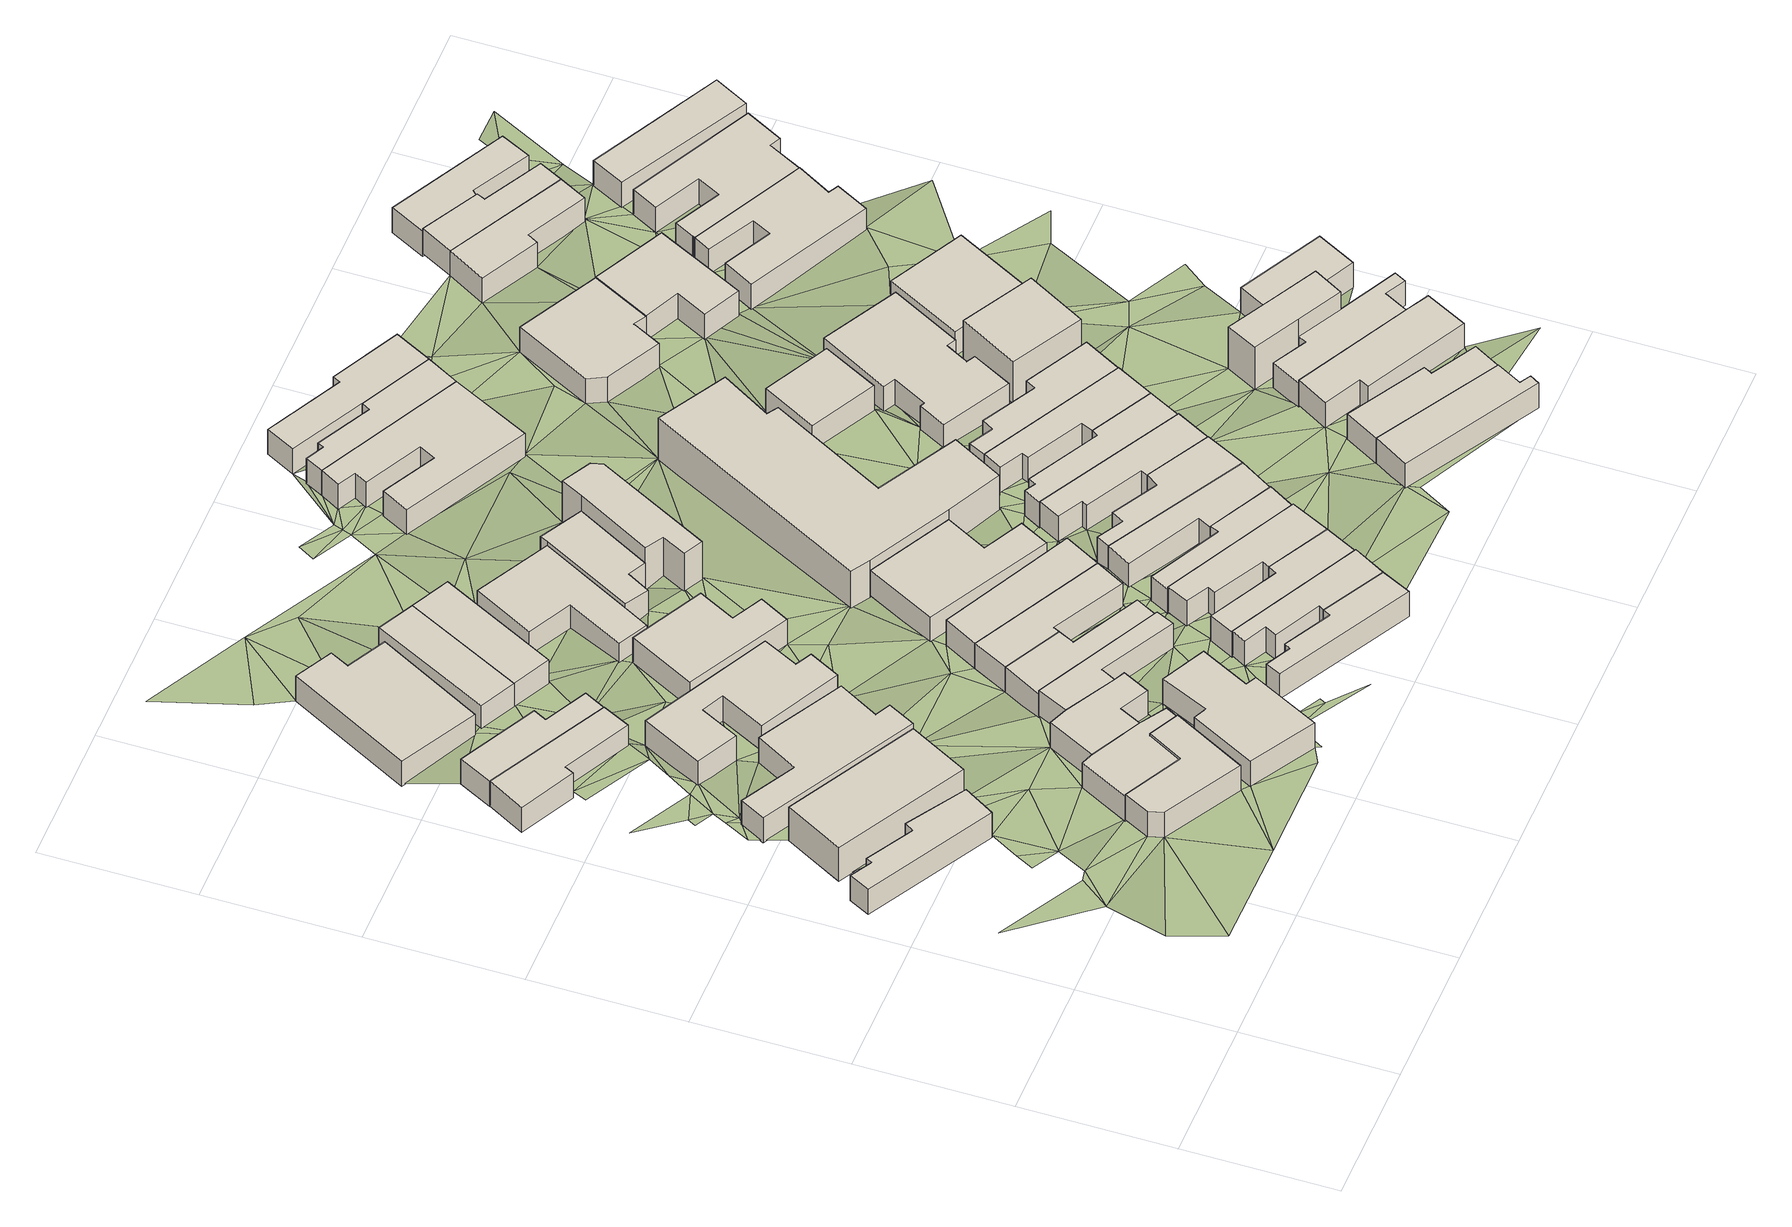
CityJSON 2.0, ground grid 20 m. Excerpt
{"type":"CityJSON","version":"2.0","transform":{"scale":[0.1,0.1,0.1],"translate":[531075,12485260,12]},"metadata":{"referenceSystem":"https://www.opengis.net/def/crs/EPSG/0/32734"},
"CityObjects":{
"building1":{"type":"Building","attributes":{"address":"Coleridge Road Salt River Cape Town","building":"house","building:levels":1,"building_height":4.1,"plus_code":"4FRW3F96+FHG","ground_height":15.54,"roof_height":19.64},"geometry":[{"type":"Solid","lod":"1","boundaries":[[[[0,1,2,3]],[[1,4,5,2]],[[4,6,7,5]],[[6,8,9,7]],[[8,10,11,9]],[[10,12,13,11]],[[12,14,15,13]],[[14,0,3,15]],[[3,2,5,7,9,11,13,15]],[[14,12,10,8,6,4,1,0]]]]}]},
"building2":{"type":"Building","attributes":{"address":"44 Coleridge Road Salt River Cape Town","building":"church","building:levels":1.5,"amenity":"place_of_worship","building_height":5.5,"plus_code":"4FRW3F96+GH5","ground_height":15.16,"roof_height":20.66},"geometry":[{"type":"Solid","lod":"1","boundaries":[[[[16,17,18,19]],[[17,20,21,18]],[[20,22,23,21]],[[22,16,19,23]],[[19,18,21,23]],[[22,20,17,16]]]]}]},
"building3":{"type":"Building","attributes":{"address":"39 Burns Road Salt River Cape Town","building":"house","building:levels":1,"building_height":4.1,"plus_code":"4FRW3F96+JHM","ground_height":14.1,"roof_height":18.2},"geometry":[{"type":"Solid","lod":"1","boundaries":[[[[24,25,26,27]],[[25,28,29,26]],[[28,30,31,29]],[[30,32,33,31]],[[32,34,35,33]],[[34,24,27,35]],[[27,26,29,31,33,35]],[[34,32,30,28,25,24]]]]}]},
"building4":{"type":"Building","attributes":{"address":"13 Dryden Street Salt River Cape Town","building":"house","building:levels":1,"building_height":4.1,"plus_code":"4FRW3F96+9MJ","ground_height":16.05,"roof_height":20.15},"geometry":[{"type":"Solid","lod":"1","boundaries":[[[[36,37,38,39]],[[37,40,41,38]],[[40,42,43,41]],[[42,44,45,43]],[[44,46,47,45]],[[46,48,49,47]],[[48,36,39,49]],[[39,38,41,43,45,47,49]],[[48,46,44,42,40,37,36]]]]}]},
"building5":{"type":"Building","attributes":{"address":"42 Coleridge Road Salt River Cape Town","building":"house","building:levels":1,"building_height":4.1,"plus_code":"4FRW3F96+GJG","ground_height":14.65,"roof_height":18.75},"geometry":[{"type":"Solid","lod":"1","boundaries":[[[[50,51,52,53]],[[51,54,55,52]],[[54,56,57,55]],[[56,58,59,57]],[[58,60,61,59]],[[60,62,63,61]],[[62,64,65,63]],[[64,50,53,65]],[[53,52,55,57,59,61,63,65]],[[64,62,60,58,56,54,51,50]]]]}]},
"building6":{"type":"Building","attributes":{"address":"55 Coleridge Road Salt River Cape Town","building":"house","building:levels":1,"building_height":4.1,"plus_code":"4FRW3F96+CM2","ground_height":15.79,"roof_height":19.89},"geometry":[{"type":"Solid","lod":"1","boundaries":[[[[66,67,68,69]],[[67,70,71,68]],[[70,72,73,71]],[[72,74,75,73]],[[74,76,77,75]],[[76,78,79,77]],[[78,80,81,79]],[[80,66,69,81]],[[69,68,71,73,75,77,79,81]],[[80,78,76,74,72,70,67,66]]]]}]},
"building7":{"type":"Building","attributes":{"address":"37 Burns Road Salt River Cape Town","building":"house","building:levels":1,"building_height":4.1,"plus_code":"4FRW3F96+MH4","ground_height":14,"roof_height":18.1},"geometry":[{"type":"Solid","lod":"1","boundaries":[[[[82,83,84,85]],[[83,86,87,84]],[[86,88,89,87]],[[88,90,91,89]],[[90,92,93,91]],[[92,82,85,93]],[[85,84,87,89,91,93]],[[92,90,88,86,83,82]]]]}]},
"building8":{"type":"Building","attributes":{"address":"53 Coleridge Road Salt River Cape Town","building":"house","building:levels":1,"building_height":4.1,"plus_code":"4FRW3F96+CMG","ground_height":15.79,"roof_height":19.89},"geometry":[{"type":"Solid","lod":"1","boundaries":[[[[78,76,77,79]],[[76,94,95,77]],[[94,96,97,95]],[[96,98,99,97]],[[98,100,101,99]],[[100,102,103,101]],[[102,104,105,103]],[[104,78,79,105]],[[79,77,95,97,99,101,103,105]],[[104,102,100,98,96,94,76,78]]]]}]},
"building9":{"type":"Building","attributes":{"address":"12 Pope Street Salt River Cape Town","building":"house","building:levels":1,"building_height":4.1,"plus_code":"4FRW3F96+PH9","ground_height":12.96,"roof_height":17.06},"geometry":[{"type":"Solid","lod":"1","boundaries":[[[[106,107,108,109]],[[107,110,111,108]],[[110,112,113,111]],[[112,114,115,113]],[[114,116,117,115]],[[116,106,109,117]],[[109,108,111,113,115,117]],[[116,114,112,110,107,106]]]]}]},
"building10":{"type":"Building","attributes":{"address":"40 Coleridge Road Salt River Cape Town","building":"house","building:levels":1,"building_height":4.1,"plus_code":"4FRW3F96+HMC","ground_height":14.65,"roof_height":18.75},"geometry":[{"type":"Solid","lod":"1","boundaries":[[[[118,119,120,121]],[[119,122,123,120]],[[122,124,125,123]],[[124,126,127,125]],[[126,128,129,127]],[[128,130,131,129]],[[130,132,133,131]],[[132,134,135,133]],[[134,136,137,135]],[[136,118,121,137]],[[121,120,123,125,127,129,131,133,135,137]],[[136,134,132,130,128,126,124,122,119,118]]]]}]},
"building11":{"type":"Building","attributes":{"address":"15 Dryden Street Salt River Cape Town","building":"house","building:levels":1,"building_height":4.1,"plus_code":"4FRW3F96+9PC","ground_height":16.05,"roof_height":20.15},"geometry":[{"type":"Solid","lod":"1","boundaries":[[[[138,139,140,141]],[[139,142,143,140]],[[142,144,145,143]],[[144,146,147,145]],[[146,148,149,147]],[[148,150,151,149]],[[150,152,153,151]],[[152,138,141,153]],[[141,140,143,145,147,149,151,153]],[[152,150,148,146,144,142,139,138]]]]}]},
"building12":{"type":"Building","attributes":{"address":"14 Pope Street Salt River Cape Town","building":"house","building:levels":1,"building_height":4.1,"plus_code":"4FRW3F96+MJW","ground_height":13.38,"roof_height":17.48},"geometry":[{"type":"Solid","lod":"1","boundaries":[[[[154,155,156,157]],[[155,158,159,156]],[[158,160,161,159]],[[160,154,157,161]],[[157,156,159,161]],[[160,158,155,154]]]]}]},
"building13":{"type":"Building","attributes":{"address":"51 Coleridge Road Salt River Cape Town","building":"house","building:levels":1,"building_height":4.1,"plus_code":"4FRW3F96+CPJ","ground_height":15.72,"roof_height":19.82},"geometry":[{"type":"Solid","lod":"1","boundaries":[[[[162,163,164,165]],[[163,102,103,164]],[[102,100,101,103]],[[100,166,167,101]],[[166,168,169,167]],[[168,162,165,169]],[[165,164,103,101,167,169]],[[168,166,100,102,163,162]]]]}]},
"building14":{"type":"Building","attributes":{"address":"38 Coleridge Road Salt River Cape Town","building":"house","building:levels":1,"building_height":4.1,"plus_code":"4FRW3F96+JM3","ground_height":14.65,"roof_height":18.75},"geometry":[{"type":"Solid","lod":"1","boundaries":[[[[170,171,172,173]],[[171,174,175,172]],[[174,176,177,175]],[[176,178,179,177]],[[178,180,181,179]],[[180,170,173,181]],[[173,172,175,177,179,181]],[[180,178,176,174,171,170]]]]}]},
"building15":{"type":"Building","attributes":{"address":"16 Pope Street Salt River Cape Town","building":"house","building:levels":1,"building_height":4.1,"plus_code":"4FRW3F96+MJX","ground_height":13.38,"roof_height":17.48},"geometry":[{"type":"Solid","lod":"1","boundaries":[[[[154,160,161,157]],[[160,182,183,161]],[[182,184,185,183]],[[184,154,157,185]],[[157,161,183,185]],[[184,182,160,154]]]]}]},
"building16":{"type":"Building","attributes":{"address":"49 Coleridge Road Salt River Cape Town","building":"house","building:levels":1,"building_height":4.1,"plus_code":"4FRW3F96+CPW","ground_height":15.22,"roof_height":19.32},"geometry":[{"type":"Solid","lod":"1","boundaries":[[[[186,187,188,189]],[[187,190,191,188]],[[190,192,193,191]],[[192,194,195,193]],[[194,196,197,195]],[[196,186,189,197]],[[189,188,191,193,195,197]],[[196,194,192,190,187,186]]]]}]},
"building17":{"type":"Building","attributes":{"address":"Cecil Road Salt River Cape Town","building":"house","building:levels":1,"building_height":4.1,"plus_code":"4FRW3F96+9Q4","ground_height":16.06,"roof_height":20.16},"geometry":[{"type":"Solid","lod":"1","boundaries":[[[[198,199,200,201]],[[199,202,203,200]],[[202,204,205,203]],[[204,206,207,205]],[[206,208,209,207]],[[208,210,211,209]],[[210,212,213,211]],[[212,198,201,213]],[[201,200,203,205,207,209,211,213]],[[212,210,208,206,204,202,199,198]]]]}]},
"building18":{"type":"Building","attributes":{"address":"47 Coleridge Road Salt River Cape Town","building":"house","building:levels":1,"building_height":4.1,"plus_code":"4FRW3F96+FP8","ground_height":15.22,"roof_height":19.32},"geometry":[{"type":"Solid","lod":"1","boundaries":[[[[194,192,193,195]],[[192,214,215,193]],[[214,216,217,215]],[[216,218,219,217]],[[218,220,221,219]],[[220,194,195,221]],[[195,193,215,217,219,221]],[[220,218,216,214,192,194]]]]}]},
"building19":{"type":"Building","attributes":{"address":"18 Pope Street Salt River Cape Town","building":"house","building:levels":1,"building_height":4.1,"plus_code":"4FRW3F96+MM8","ground_height":13.38,"roof_height":17.48},"geometry":[{"type":"Solid","lod":"1","boundaries":[[[[222,223,224,225]],[[223,226,227,224]],[[226,228,229,227]],[[228,230,231,229]],[[230,232,233,231]],[[232,234,235,233]],[[234,222,225,235]],[[225,224,227,229,231,233,235]],[[234,232,230,228,226,223,222]]]]}]},
"building20":{"type":"Building","attributes":{"address":"Cecil Road Salt River Cape Town","building":"house","building:levels":1,"building_height":4.1,"plus_code":"4FRW3F96+9Q9","ground_height":16.06,"roof_height":20.16},"geometry":[{"type":"Solid","lod":"1","boundaries":[[[[236,237,238,239]],[[237,240,241,238]],[[240,242,243,241]],[[242,244,245,243]],[[244,246,247,245]],[[246,199,200,247]],[[199,198,201,200]],[[198,236,239,201]],[[239,238,241,243,245,247,200,201]],[[198,199,246,244,242,240,237,236]]]]}]},
"building21":{"type":"Building","attributes":{"address":"45 Coleridge Road Salt River Cape Town","building":"house","building:levels":1,"building_height":4.1,"plus_code":"4FRW3F96+FQJ","ground_height":15.21,"roof_height":19.31},"geometry":[{"type":"Solid","lod":"1","boundaries":[[[[220,218,219,221]],[[218,248,249,219]],[[248,250,251,249]],[[250,220,221,251]],[[221,219,249,251]],[[250,248,218,220]]]]}]},
"building22":{"type":"Building","attributes":{"address":"Cecil Road Salt River Cape Town","building":"house","building:levels":1,"building_height":4.1,"plus_code":"4FRW3F96+9RJ","ground_height":15.8,"roof_height":19.9},"geometry":[{"type":"Solid","lod":"1","boundaries":[[[[252,253,254,255]],[[253,256,257,254]],[[256,258,259,257]],[[258,260,261,259]],[[260,262,263,261]],[[262,252,255,263]],[[255,254,257,259,261,263]],[[262,260,258,256,253,252]]]]}]},
"building23":{"type":"Building","attributes":{"address":"20 Pope Street Salt River Cape Town","building":"house","building:levels":1,"building_height":4.1,"plus_code":"4FRW3F96+MP3","ground_height":14,"roof_height":18.1},"geometry":[{"type":"Solid","lod":"1","boundaries":[[[[264,265,266,267]],[[265,268,269,266]],[[268,270,271,269]],[[270,272,273,271]],[[272,274,275,273]],[[274,276,277,275]],[[276,264,267,277]],[[267,266,269,271,273,275,277]],[[276,274,272,270,268,265,264]]]]}]},
"building24":{"type":"Building","attributes":{"address":"43 Coleridge Road Salt River Cape Town","building":"house","building:levels":1,"building_height":4.1,"plus_code":"4FRW3F96+GQC","ground_height":14.68,"roof_height":18.78},"geometry":[{"type":"Solid","lod":"1","boundaries":[[[[278,279,280,281]],[[279,282,283,280]],[[282,284,285,283]],[[284,286,287,285]],[[286,288,289,287]],[[288,278,281,289]],[[281,280,283,285,287,289]],[[288,286,284,282,279,278]]]]}]},
"building25":{"type":"Building","attributes":{"address":"Cecil Road Salt River Cape Town","building":"house","building:levels":1,"building_height":4.1,"plus_code":"4FRW3F96+9RV","ground_height":15.72,"roof_height":19.82},"geometry":[{"type":"Solid","lod":"1","boundaries":[[[[253,290,291,254]],[[290,292,293,291]],[[292,294,295,293]],[[294,296,297,295]],[[296,298,299,297]],[[298,300,301,299]],[[300,256,257,301]],[[256,253,254,257]],[[254,291,293,295,297,299,301,257]],[[256,300,298,296,294,292,290,253]]]]}]},
"building26":{"type":"Building","attributes":{"address":"36 Coleridge Road Salt River Cape Town","building":"house","building:levels":2,"building_height":6.9,"plus_code":"4FRW3F96+MP5","ground_height":13.65,"roof_height":20.55},"geometry":[{"type":"Solid","lod":"1","boundaries":[[[[302,303,304,305]],[[303,306,307,304]],[[306,308,309,307]],[[308,310,311,309]],[[310,312,313,311]],[[312,314,315,313]],[[314,316,317,315]],[[316,302,305,317]],[[305,304,307,309,311,313,315,317]],[[316,314,312,310,308,306,303,302]]]]}]},
"building27":{"type":"Building","attributes":{"address":"Cecil Road Salt River Cape Town","building":"house","building:levels":1,"building_height":4.1,"plus_code":"4FRW3F96+CR8","ground_height":15.4,"roof_height":19.5},"geometry":[{"type":"Solid","lod":"1","boundaries":[[[[318,319,320,321]],[[319,322,323,320]],[[322,324,325,323]],[[324,326,327,325]],[[326,328,329,327]],[[328,318,321,329]],[[321,320,323,325,327,329]],[[328,326,324,322,319,318]]]]}]},
"building28":{"type":"Building","attributes":{"address":"56 Cecil Road Salt River Cape Town","building":"house","building:levels":1,"building_height":4.1,"plus_code":"4FRW3F96+CRM","ground_height":15.17,"roof_height":19.27},"geometry":[{"type":"Solid","lod":"1","boundaries":[[[[330,331,332,333]],[[331,334,335,332]],[[334,336,337,335]],[[336,338,339,337]],[[338,340,341,339]],[[340,330,333,341]],[[333,332,335,337,339,341]],[[340,338,336,334,331,330]]]]}]},
"building29":{"type":"Building","attributes":{"address":"41 Coleridge Road Salt River Cape Town","building":"commercial","building:levels":2,"building_height":6.9,"plus_code":"4FRW3F96+HQP","ground_height":13.44,"roof_height":20.34},"geometry":[{"type":"Solid","lod":"1","boundaries":[[[[342,343,344,345]],[[343,346,347,344]],[[346,348,349,347]],[[348,350,351,349]],[[350,352,353,351]],[[352,354,355,353]],[[354,356,357,355]],[[356,358,359,357]],[[358,360,361,359]],[[360,342,345,361]],[[345,344,347,349,351,353,355,357,359,361]],[[360,358,356,354,352,350,348,346,343,342]]]]}]},
"building30":{"type":"Building","attributes":{"address":"54 Cecil Road Salt River Cape Town","building":"house","building:levels":1,"building_height":4.1,"plus_code":"4FRW3F96+CRX","ground_height":15.17,"roof_height":19.27},"geometry":[{"type":"Solid","lod":"1","boundaries":[[[[331,362,363,332]],[[362,364,365,363]],[[364,366,367,365]],[[366,368,369,367]],[[368,370,371,369]],[[370,372,373,371]],[[372,334,335,373]],[[334,331,332,335]],[[332,363,365,367,369,371,373,335]],[[334,372,370,368,366,364,362,331]]]]}]},
"building31":{"type":"Building","attributes":{"address":"Cecil Road Salt River Cape Town","building":"house","building:levels":1,"building_height":4.1,"plus_code":"4FRW3F96+FV6","ground_height":15.05,"roof_height":19.15},"geometry":[{"type":"Solid","lod":"1","boundaries":[[[[374,375,376,377]],[[375,378,379,376]],[[378,380,381,379]],[[380,382,383,381]],[[382,384,385,383]],[[384,386,387,385]],[[386,388,389,387]],[[388,374,377,389]],[[377,376,379,381,383,385,387,389]],[[388,386,384,382,380,378,375,374]]]]}]},
"building32":{"type":"Building","attributes":{"address":"30 Coleridge Road Salt River Cape Town","building":"house","building:levels":1,"building_height":4.1,"plus_code":"4FRW3F96+PQW","ground_height":12.61,"roof_height":16.71},"geometry":[{"type":"Solid","lod":"1","boundaries":[[[[390,391,392,393]],[[391,394,395,392]],[[394,396,397,395]],[[396,398,399,397]],[[398,400,401,399]],[[400,402,403,401]],[[402,404,405,403]],[[404,406,407,405]],[[406,408,409,407]],[[408,390,393,409]],[[393,392,395,397,399,401,403,405,407,409]],[[408,406,404,402,400,398,396,394,391,390]]]]}]},
"building33":{"type":"Building","attributes":{"address":"Cecil Road Salt River Cape Town","building":"house","building:levels":1,"building_height":4.1,"plus_code":"4FRW3F96+FVF","ground_height":14.88,"roof_height":18.98},"geometry":[{"type":"Solid","lod":"1","boundaries":[[[[410,411,412,413]],[[411,414,415,412]],[[414,416,417,415]],[[416,418,419,417]],[[418,420,421,419]],[[420,422,423,421]],[[422,424,425,423]],[[424,410,413,425]],[[413,412,415,417,419,421,423,425]],[[424,422,420,418,416,414,411,410]]]]}]},
"building34":{"type":"Building","attributes":{"address":"28 Salt River Cape Town","building":"house","building:levels":1,"building_height":4.1,"plus_code":"4FRW3F96+QQ8","ground_height":12.61,"roof_height":16.71},"geometry":[{"type":"Solid","lod":"1","boundaries":[[[[426,427,428,429]],[[427,430,431,428]],[[430,432,433,431]],[[432,434,435,433]],[[434,436,437,435]],[[436,391,392,437]],[[391,390,393,392]],[[390,426,429,393]],[[429,428,431,433,435,437,392,393]],[[390,391,436,434,432,430,427,426]]]]}]},
"building35":{"type":"Building","attributes":{"address":"48 Cecil Road Salt River Cape Town","building":"house","building:levels":1,"building_height":4.1,"plus_code":"4FRW3F96+FVW","ground_height":14.88,"roof_height":18.98},"geometry":[{"type":"Solid","lod":"1","boundaries":[[[[411,438,439,412]],[[438,440,441,439]],[[440,442,443,441]],[[442,444,445,443]],[[444,446,447,445]],[[446,448,449,447]],[[448,414,415,449]],[[414,411,412,415]],[[412,439,441,443,445,447,449,415]],[[414,448,446,444,442,440,438,411]]]]}]},
"building36":{"type":"Building","attributes":{"address":"26 Coleridge Road Salt River Cape Town","building":"house","building:levels":1,"building_height":4.1,"plus_code":"4FRW3F96+QQQ","ground_height":12.56,"roof_height":16.66},"geometry":[{"type":"Solid","lod":"1","boundaries":[[[[426,450,451,429]],[[450,452,453,451]],[[452,454,455,453]],[[454,456,457,455]],[[456,458,459,457]],[[458,427,428,459]],[[427,426,429,428]],[[429,451,453,455,457,459,428]],[[427,458,456,454,452,450,426]]]]}]},
"building37":{"type":"Building","attributes":{"address":"67 Cecil Road Salt River Cape Town","building":"house","building:levels":1,"building_height":4.1,"plus_code":"4FRW3F96+8WW","ground_height":15.56,"roof_height":19.66},"geometry":[{"type":"Solid","lod":"1","boundaries":[[[[460,461,462,463]],[[461,464,465,462]],[[464,466,467,465]],[[466,468,469,467]],[[468,470,471,469]],[[470,460,463,471]],[[463,462,465,467,469,471]],[[470,468,466,464,461,460]]]]}]},
"building38":{"type":"Building","attributes":{"address":"46 Cecil Road Salt River Cape Town","building":"house","building:levels":1,"building_height":4.1,"plus_code":"4FRW3F96+GV9","ground_height":14.73,"roof_height":18.83},"geometry":[{"type":"Solid","lod":"1","boundaries":[[[[472,473,474,475]],[[473,476,477,474]],[[476,478,479,477]],[[478,480,481,479]],[[480,482,483,481]],[[482,484,485,483]],[[484,486,487,485]],[[486,472,475,487]],[[475,474,477,479,481,483,485,487]],[[486,484,482,480,478,476,473,472]]]]}]},
"building39":{"type":"Building","attributes":{"address":"Pope Street Salt River Cape Town","building":"house","building:levels":1,"building_height":4.1,"plus_code":"4FRW3F96+JV2","ground_height":14.48,"roof_height":18.58},"geometry":[{"type":"Solid","lod":"1","boundaries":[[[[488,489,490,491]],[[489,492,493,490]],[[492,494,495,493]],[[494,488,491,495]],[[491,490,493,495]],[[494,492,489,488]]]]}]},
"building40":{"type":"Building","attributes":{"address":"65 Cecil Road Salt River Cape Town","building":"house","building:levels":1,"building_height":4.1,"plus_code":"4FRW3F96+9W9","ground_height":15.5,"roof_height":19.6},"geometry":[{"type":"Solid","lod":"1","boundaries":[[[[496,497,498,499]],[[497,500,501,498]],[[500,502,503,501]],[[502,504,505,503]],[[504,506,507,505]],[[506,496,499,507]],[[499,498,501,503,505,507]],[[506,504,502,500,497,496]]]]}]},
"building41":{"type":"Building","attributes":{"address":"28 Pope Street Salt River Cape Town","building":"house","building:levels":1,"building_height":4.1,"plus_code":"4FRW3F96+HV9","ground_height":14.12,"roof_height":18.22},"geometry":[{"type":"Solid","lod":"1","boundaries":[[[[508,509,510,511]],[[509,512,513,510]],[[512,514,515,513]],[[514,516,517,515]],[[516,518,519,517]],[[518,520,521,519]],[[520,522,523,521]],[[522,524,525,523]],[[524,526,527,525]],[[526,528,529,527]],[[528,530,531,529]],[[530,508,511,531]],[[511,510,513,515,517,519,521,523,525,527,529,531]],[[530,528,526,524,522,520,518,516,514,512,509,508]]]]}]},
"building42":{"type":"Building","attributes":{"address":"63 Cecil Road Salt River Cape Town","building":"house","building:levels":1,"building_height":4.1,"plus_code":"4FRW3F96+9XM","ground_height":15.42,"roof_height":19.52},"geometry":[{"type":"Solid","lod":"1","boundaries":[[[[532,533,534,535]],[[533,536,537,534]],[[536,538,539,537]],[[538,540,541,539]],[[540,542,543,541]],[[542,544,545,543]],[[544,532,535,545]],[[535,534,537,539,541,543,545]],[[544,542,540,538,536,533,532]]]]}]},
"building43":{"type":"Building","attributes":{"address":"5 Pope Street Salt River Cape Town","building":"house","building:levels":1,"building_height":4.1,"plus_code":"4FRW3F96+PV3","ground_height":12.96,"roof_height":17.06},"geometry":[{"type":"Solid","lod":"1","boundaries":[[[[546,547,548,549]],[[547,550,551,548]],[[550,552,553,551]],[[552,554,555,553]],[[554,556,557,555]],[[556,558,559,557]],[[558,546,549,559]],[[549,548,551,553,555,557,559]],[[558,556,554,552,550,547,546]]]]}]},
"building44":{"type":"Building","attributes":{"address":"44 Cecil Road Salt River Cape Town","building":"house","building:levels":2,"building_height":6.9,"plus_code":"4FRW3F96+GWM","ground_height":14.12,"roof_height":21.02},"geometry":[{"type":"Solid","lod":"1","boundaries":[[[[560,561,562,563]],[[561,564,565,562]],[[564,566,567,565]],[[566,560,563,567]],[[563,562,565,567]],[[566,564,561,560]]]]}]},
"building45":{"type":"Building","attributes":{"address":"59 Cecil Road Salt River Cape Town","building":"house","building:levels":2,"building_height":6.9,"plus_code":"4FRW3F96+CXF","ground_height":15,"roof_height":21.9},"geometry":[{"type":"Solid","lod":"1","boundaries":[[[[568,569,570,571]],[[569,572,573,570]],[[572,574,575,573]],[[574,576,577,575]],[[576,578,579,577]],[[578,568,571,579]],[[571,570,573,575,577,579]],[[578,576,574,572,569,568]]]]}]},
"building46":{"type":"Building","attributes":{"address":"61 Cecil Road Salt River Cape Town","building":"house","building:levels":1,"building_height":4.1,"plus_code":"4FRW3F96+CX4","ground_height":15,"roof_height":19.1},"geometry":[{"type":"Solid","lod":"1","boundaries":[[[[580,581,582,583]],[[581,584,585,582]],[[584,586,587,585]],[[586,588,589,587]],[[588,576,590,589]],[[576,574,591,590]],[[574,592,593,591]],[[592,594,595,593]],[[594,580,583,595]],[[583,582,585,587,589,590,591,593,595]],[[594,592,574,576,588,586,584,581,580]]]]}]},
"building47":{"type":"Building","attributes":{"address":"5A Pope Street Salt River Cape Town","building":"house","building:levels":1,"building_height":4.1,"plus_code":"4FRW3F96+MWF","ground_height":13.07,"roof_height":17.17},"geometry":[{"type":"Solid","lod":"1","boundaries":[[[[596,597,598,599]],[[597,600,601,598]],[[600,602,603,601]],[[602,604,605,603]],[[604,606,607,605]],[[606,596,599,607]],[[599,598,601,603,605,607]],[[606,604,602,600,597,596]]]]}]},
"building48":{"type":"Building","attributes":{"address":"30 Pope Street Salt River Cape Town","building":"house","building:levels":1,"building_height":4.1,"plus_code":"4FRW3F96+HX6","ground_height":14.12,"roof_height":18.22},"geometry":[{"type":"Solid","lod":"1","boundaries":[[[[608,609,610,611]],[[609,612,613,610]],[[612,614,615,613]],[[614,608,611,615]],[[611,610,613,615]],[[614,612,609,608]]]]}]},
"building49":{"type":"Building","attributes":{"address":"57 Cecil Road Salt River Cape Town","building":"house","building:levels":1,"building_height":4.1,"plus_code":"4FRW3F97+C2J","ground_height":15,"roof_height":19.1},"geometry":[{"type":"Solid","lod":"1","boundaries":[[[[616,568,617,618]],[[568,578,619,617]],[[578,620,621,619]],[[620,622,623,621]],[[622,616,618,623]],[[618,617,619,621,623]],[[622,620,578,568,616]]]]}]},
"building50":{"type":"Building","attributes":{"address":"31 Coleridge Road Salt River Cape Town","building":"house","building:levels":1,"building_height":4.1,"plus_code":"4FRW3F96+QW3","ground_height":12.52,"roof_height":16.62},"geometry":[{"type":"Solid","lod":"1","boundaries":[[[[624,625,626,627]],[[625,628,629,626]],[[628,630,631,629]],[[630,632,633,631]],[[632,634,635,633]],[[634,624,627,635]],[[627,626,629,631,633,635]],[[634,632,630,628,625,624]]]]}]},
"building51":{"type":"Building","attributes":{"address":"40 Cecil Road Salt River Cape Town","building":"house","building:levels":1,"building_height":4.1,"plus_code":"4FRW3F96+JXV","ground_height":13.13,"roof_height":17.23},"geometry":[{"type":"Solid","lod":"1","boundaries":[[[[636,637,638,639]],[[637,640,641,638]],[[640,642,643,641]],[[642,644,645,643]],[[644,646,647,645]],[[646,648,649,647]],[[648,650,651,649]],[[650,652,653,651]],[[652,654,655,653]],[[654,656,657,655]],[[656,636,639,657]],[[639,638,641,643,645,647,649,651,653,655,657]],[[656,654,652,650,648,646,644,642,640,637,636]]]]}]},
"building52":{"type":"Building","attributes":{"address":"29 Coleridge Road Salt River Cape Town","building":"house","building:levels":1,"building_height":4.1,"plus_code":"4FRW3F96+QW9","ground_height":12.52,"roof_height":16.62},"geometry":[{"type":"Solid","lod":"1","boundaries":[[[[624,634,635,627]],[[634,658,659,635]],[[658,660,661,659]],[[660,662,663,661]],[[662,664,665,663]],[[664,624,627,665]],[[627,635,659,661,663,665]],[[664,662,660,658,634,624]]]]}]},
"building53":{"type":"Building","attributes":{"address":"27 Coleridge Road Salt River Cape Town","building":"house","building:levels":1,"building_height":4.1,"plus_code":"4FRW3F96+QWQ","ground_height":11.99,"roof_height":16.09},"geometry":[{"type":"Solid","lod":"1","boundaries":[[[[666,667,668,669]],[[667,670,671,668]],[[670,672,673,671]],[[672,674,675,673]],[[674,676,677,675]],[[676,666,669,677]],[[669,668,671,673,675,677]],[[676,674,672,670,667,666]]]]}]},
"building54":{"type":"Building","attributes":{"address":"38 Cecil Road Salt River Cape Town","building":"house","building:levels":1,"building_height":4.1,"plus_code":"4FRW3F97+M2J","ground_height":13.1,"roof_height":17.2},"geometry":[{"type":"Solid","lod":"1","boundaries":[[[[678,679,680,681]],[[679,682,683,680]],[[682,684,685,683]],[[684,686,687,685]],[[686,688,689,687]],[[688,690,691,689]],[[690,692,693,691]],[[692,694,695,693]],[[694,696,697,695]],[[696,678,681,697]],[[681,680,683,685,687,689,691,693,695,697]],[[696,694,692,690,688,686,684,682,679,678]]]]}]},
"building55":{"type":"Building","attributes":{"address":"36 Cecil Road Salt River Cape Town","building":"house","building:levels":1,"building_height":4.1,"plus_code":"4FRW3F97+P22","ground_height":12.86,"roof_height":16.96},"geometry":[{"type":"Solid","lod":"1","boundaries":[[[[698,699,700,701]],[[699,702,703,700]],[[702,704,705,703]],[[704,698,701,705]],[[701,700,703,705]],[[704,702,699,698]]]]}]},
"terrain1":{"type":"TINRelief","geometry":[{"type":"CompositeSurface","lod":"1","boundaries":[[[706,707,708]],[[709,710,46]],[[709,46,706]],[[707,706,711]],[[711,706,44]],[[710,712,46]],[[713,714,715]],[[716,717,718]],[[46,44,706]],[[716,718,719]],[[711,42,718]],[[720,715,721]],[[722,723,724]],[[42,711,44]],[[725,722,724]],[[726,727,728]],[[725,724,729]],[[726,730,731]],[[729,728,725]],[[732,719,718]],[[721,715,733]],[[46,712,734]],[[730,726,728]],[[735,723,20]],[[42,80,718]],[[724,736,729]],[[732,733,719]],[[737,728,729]],[[732,718,80]],[[728,737,730]],[[733,732,721]],[[738,734,712]],[[739,740,741]],[[729,736,51]],[[737,729,130]],[[730,737,742]],[[738,712,743]],[[20,17,735]],[[744,745,739]],[[51,130,729]],[[735,746,723]],[[104,721,732]],[[747,748,749]],[[742,737,126]],[[744,739,741]],[[732,80,104]],[[742,126,741]],[[17,721,104]],[[104,80,78]],[[738,150,734]],[[136,130,51]],[[750,748,747]],[[126,744,741]],[[735,17,746]],[[738,743,751]],[[734,150,36]],[[746,17,104]],[[752,744,126]],[[134,130,136]],[[134,132,130]],[[50,136,51]],[[753,748,750]],[[750,754,86]],[[746,104,163]],[[752,126,755]],[[756,757,94]],[[150,758,36]],[[753,750,759]],[[104,102,163]],[[760,751,761]],[[150,148,758]],[[758,757,36]],[[86,759,750]],[[755,126,180]],[[762,763,50]],[[755,86,752]],[[757,764,94]],[[50,118,136]],[[753,765,748]],[[758,148,146]],[[146,757,758]],[[746,163,194]],[[751,760,139]],[[763,746,766]],[[50,763,118]],[[124,180,126]],[[757,146,764]],[[86,767,759]],[[760,768,139]],[[769,768,760]],[[194,766,746]],[[86,755,178]],[[98,764,146]],[[763,766,118]],[[755,180,178]],[[768,210,139]],[[770,771,772]],[[769,773,768]],[[166,100,98]],[[767,86,774]],[[769,760,775]],[[772,112,770]],[[765,753,155]],[[86,178,774]],[[144,142,139]],[[776,765,110]],[[139,210,208]],[[110,770,112]],[[767,774,777]],[[122,119,124]],[[98,146,778]],[[240,139,208]],[[124,170,180]],[[766,194,220]],[[765,155,110]],[[779,119,118]],[[778,166,98]],[[139,240,144]],[[118,766,780]],[[146,144,778]],[[204,208,206]],[[208,204,240]],[[119,170,124]],[[178,781,774]],[[767,777,184]],[[777,774,782]],[[118,780,779]],[[766,220,250]],[[110,155,783]],[[784,777,782]],[[240,237,144]],[[170,119,779]],[[240,204,244]],[[783,770,110]],[[784,184,777]],[[766,250,780]],[[240,244,242]],[[785,144,237]],[[781,178,176]],[[778,144,785]],[[204,786,244]],[[783,155,154]],[[787,788,789]],[[790,787,789]],[[244,786,791]],[[781,792,270]],[[170,779,793]],[[184,784,223]],[[794,244,791]],[[171,795,174]],[[796,778,785]],[[176,792,781]],[[779,780,793]],[[778,796,162]],[[176,174,795]],[[789,788,797]],[[171,170,793]],[[796,785,798]],[[799,790,789]],[[162,796,292]],[[162,292,797]],[[770,783,800]],[[250,801,780]],[[795,802,176]],[[279,793,780]],[[176,802,792]],[[796,798,803]],[[800,783,154]],[[795,171,804]],[[258,798,785]],[[799,789,797]],[[154,184,800]],[[804,171,793]],[[274,792,276]],[[292,805,797]],[[797,805,799]],[[276,792,802]],[[184,223,806]],[[795,804,802]],[[256,798,258]],[[799,805,807]],[[802,808,276]],[[300,798,256]],[[223,268,265]],[[799,807,809]],[[801,250,248]],[[223,265,806]],[[184,806,800]],[[809,807,810]],[[198,811,236]],[[805,322,807]],[[810,812,809]],[[809,812,248]],[[322,805,324]],[[800,806,813]],[[814,815,816]],[[806,265,314]],[[814,817,815]],[[818,807,322]],[[801,248,378]],[[819,804,793]],[[820,278,821]],[[248,812,378]],[[800,813,817]],[[265,264,314]],[[801,378,820]],[[815,822,816]],[[811,823,236]],[[824,812,825]],[[382,378,812]],[[382,812,824]],[[813,826,817]],[[815,817,827]],[[375,820,378]],[[804,828,310]],[[822,815,829]],[[820,830,278]],[[813,806,831]],[[817,826,827]],[[382,380,378]],[[832,253,236]],[[831,806,314]],[[820,375,833]],[[827,829,815]],[[822,829,834]],[[830,820,833]],[[819,828,804]],[[382,824,835]],[[827,836,829]],[[834,837,822]],[[823,832,236]],[[824,838,839]],[[253,840,290]],[[312,831,314]],[[826,841,827]],[[458,822,837]],[[833,842,830]],[[842,833,843]],[[824,839,835]],[[842,844,830]],[[826,845,841]],[[312,310,819]],[[813,831,846]],[[847,290,840]],[[828,819,310]],[[253,832,840]],[[844,848,830]],[[844,842,849]],[[850,851,852]],[[837,853,854]],[[848,850,830]],[[831,312,846]],[[855,832,823]],[[851,856,852]],[[849,857,844]],[[847,840,331]],[[846,312,819]],[[849,842,416]],[[856,858,852]],[[848,484,850]],[[859,458,854]],[[851,850,860]],[[832,460,840]],[[860,850,484]],[[416,414,849]],[[849,414,448]],[[331,861,362]],[[482,480,484]],[[862,859,854]],[[860,484,480]],[[331,840,863]],[[858,856,864]],[[851,860,865]],[[832,855,866]],[[867,840,460]],[[868,856,851]],[[819,550,846]],[[861,331,863]],[[858,869,870]],[[871,362,861]],[[856,869,864]],[[858,864,869]],[[865,868,851]],[[867,863,840]],[[356,872,819]],[[869,356,870]],[[480,873,860]],[[552,819,872]],[[552,550,819]],[[846,874,390]],[[874,846,550]],[[875,865,876]],[[480,877,873]],[[878,868,865]],[[532,861,863]],[[871,861,572]],[[538,863,867]],[[878,865,875]],[[871,572,411]],[[877,879,873]],[[861,532,572]],[[863,538,536]],[[872,356,880]],[[538,867,504]],[[881,873,879]],[[488,868,878]],[[552,872,880]],[[882,356,869]],[[883,873,881]],[[547,426,390]],[[547,390,874]],[[881,879,884]],[[869,488,885]],[[874,550,547]],[[411,569,438]],[[488,878,885]],[[532,594,572]],[[411,572,569]],[[450,886,452]],[[887,883,881]],[[880,356,882]],[[888,889,883]],[[450,426,890]],[[869,885,882]],[[890,426,547]],[[891,504,502]],[[892,881,884]],[[504,893,538]],[[883,894,888]],[[594,574,572]],[[887,894,883]],[[886,450,890]],[[594,592,574]],[[894,887,895]],[[896,884,438]],[[438,569,896]],[[897,898,880]],[[893,504,891]],[[897,880,882]],[[899,900,891]],[[882,885,901]],[[892,884,896]],[[547,625,890]],[[508,894,895]],[[895,887,560]],[[901,885,902]],[[886,890,624]],[[897,882,903]],[[891,900,893]],[[569,568,616]],[[902,885,904]],[[560,892,896]],[[885,508,612]],[[882,901,902]],[[616,896,569]],[[904,885,612]],[[547,596,625]],[[895,612,508]],[[895,560,608]],[[624,890,625]],[[560,896,905]],[[905,608,560]],[[904,906,902]],[[907,896,616]],[[908,909,910]],[[907,905,896]],[[596,628,625]],[[596,911,628]],[[904,612,912]],[[911,596,606]],[[906,606,902]],[[905,913,608]],[[609,912,612]],[[914,905,907]],[[606,906,915]],[[915,906,916]],[[912,917,904]],[[915,918,606]],[[919,628,911]],[[913,609,608]],[[919,911,606]],[[915,916,920]],[[694,918,921]],[[694,606,918]],[[630,628,919]],[[917,912,609]],[[606,694,688]],[[606,688,919]],[[688,694,922]],[[923,609,913]],[[919,688,686]],[[924,660,925]],[[917,609,926]],[[922,690,688]],[[927,919,686]],[[928,925,660]],[[927,929,919]],[[929,930,919]],[[917,926,931]],[[932,931,636]],[[928,660,933]],[[929,933,930]],[[925,928,934]],[[927,686,935]],[[928,933,934]],[[929,936,933]],[[933,936,934]],[[937,934,936]],[[937,936,938]],[[937,938,939]]]}]}
},
"vertices":[
[166,361,44],[191,402,44],[191,402,85],[166,361,85],[115,449,44],[115,449,85],[108,437,44],[108,437,85],[47,472,44],[47,472,85],[43,464,44],[43,464,85],[15,480,44],[15,480,85],[1,453,44],[1,453,85],
[211,412,40],[253,489,40],[253,489,95],[211,412,95],[85,581,40],[85,581,95],[43,504,40],[43,504,95],
[2,878,29],[75,841,29],[75,841,70],[2,878,70],[81,853,29],[81,853,70],[169,808,29],[169,808,70],[187,844,29],[187,844,70],[30,927,29],[30,927,70],
[382,212,49],[343,232,49],[343,232,90],[382,212,90],[317,185,49],[317,185,90],[241,225,49],[241,225,90],[224,192,49],[224,192,90],[229,173,49],[229,173,90],[330,116,49],[330,116,90],
[307,597,35],[196,658,35],[196,658,76],[307,597,76],[165,603,35],[165,603,76],[94,642,35],[94,642,76],[76,609,35],[76,609,76],[278,498,35],[278,498,76],[297,534,35],[297,534,76],[277,544,35],[277,544,76],
[241,225,46],[317,185,46],[317,185,87],[241,225,87],[343,232,46],[343,232,87],[382,212,46],[382,212,87],[391,229,46],[391,229,87],[358,250,46],[358,250,87],[291,284,46],[291,284,87],[275,290,46],[275,290,87],
[30,927,28],[187,844,28],[187,844,69],[30,927,69],[202,872,28],[202,872,69],[146,901,28],[146,901,69],[155,918,28],[155,918,69],[53,971,28],[53,971,69],
[372,278,46],[372,278,87],[410,259,46],[410,259,87],[428,294,46],[428,294,87],[414,301,46],[414,301,87],[348,337,46],[348,337,87],[323,347,46],[323,347,87],
[210,1121,18],[159,1148,18],[159,1148,59],[210,1121,59],[172,1173,18],[172,1173,59],[123,1199,18],[123,1199,59],[35,1037,18],[35,1037,59],[135,983,18],[135,983,59],
[322,607,35],[343,647,35],[343,647,76],[322,607,76],[322,658,35],[322,658,76],[345,704,35],[345,704,76],[177,790,35],[177,790,76],[136,711,35],[136,711,76],[190,683,35],[190,683,76],[216,734,35],[216,734,76],[245,720,35],[245,720,76],[215,661,35],[215,661,76],
[424,59,49],[470,148,49],[470,148,90],[424,59,90],[456,155,49],[456,155,90],[489,219,49],[489,219,90],[431,248,49],[431,248,90],[402,185,49],[402,185,90],[385,193,49],[385,193,90],[340,108,49],[340,108,90],
[272,1110,22],[225,1134,22],[225,1134,63],[272,1110,63],[147,980,22],[147,980,63],[194,957,22],[194,957,63],
[533,292,46],[367,377,46],[367,377,87],[533,292,87],[424,320,46],[424,320,87],[522,268,46],[522,268,87],
[386,692,35],[407,731,35],[407,731,76],[386,692,76],[367,752,35],[367,752,76],[392,800,35],[392,800,76],[298,849,35],[298,849,76],[252,763,35],[252,763,76],
[243,932,22],[243,932,63],[322,1085,22],[322,1085,63],
[533,292,40],[549,322,40],[549,322,81],[533,292,81],[460,368,40],[460,368,81],[470,389,40],[470,389,81],[395,428,40],[395,428,81],[367,377,40],[367,377,81],
[679,68,49],[598,112,49],[598,112,90],[679,68,90],[593,102,49],[593,102,90],[532,135,49],[532,135,90],[527,127,49],[527,127,90],[494,144,49],[494,144,90],[484,124,49],[484,124,90],[660,29,49],[660,29,90],
[474,397,40],[474,397,81],[568,347,40],[568,347,81],[589,385,40],[589,385,81],[419,474,40],[419,474,81],
[416,997,22],[320,1048,22],[320,1048,63],[416,997,63],[278,969,22],[278,969,63],[335,939,22],[335,939,63],[296,865,22],[296,865,63],[334,845,22],[334,845,63],[352,878,22],[352,878,63],
[703,110,49],[531,199,49],[531,199,90],[703,110,90],[520,180,49],[520,180,90],[550,165,49],[550,165,90],[542,150,49],[542,150,90],[603,119,49],[603,119,90],
[615,432,40],[615,432,81],[443,518,40],[443,518,81],
[703,110,46],[725,153,46],[725,153,87],[703,110,87],[645,196,46],[645,196,87],[638,185,46],[638,185,87],[548,232,46],[548,232,87],[531,199,46],[531,199,87],
[476,977,28],[421,1007,28],[421,1007,69],[476,977,69],[416,997,28],[416,997,69],[352,878,28],[352,878,69],[382,861,28],[382,861,69],[399,891,28],[399,891,69],[422,879,28],[422,879,69],
[601,572,35],[493,629,35],[493,629,76],[601,572,76],[445,538,35],[445,538,76],[604,453,35],[604,453,76],[624,491,35],[624,491,76],[572,518,35],[572,518,76],
[750,204,46],[750,204,87],[575,294,46],[575,294,87],[561,266,46],[561,266,87],[590,250,46],[590,250,87],[585,240,46],[585,240,87],[650,205,46],[650,205,87],
[422,879,25],[445,865,25],[445,865,94],[422,879,94],[429,834,25],[429,834,94],[454,821,25],[454,821,94],[533,970,25],[533,970,94],[529,985,25],[529,985,94],[491,1006,25],[491,1006,94],[476,977,25],[476,977,94],
[750,204,42],[771,239,42],[771,239,83],[750,204,83],[687,283,42],[687,283,83],[682,271,42],[682,271,83],[588,319,42],[588,319,83],[575,294,42],[575,294,83],
[771,239,40],[798,283,40],[798,283,81],[771,239,81],[619,383,40],[619,383,81],[600,351,40],[600,351,81],[696,300,40],[696,300,81],[687,283,40],[687,283,81],
[493,629,23],[601,572,23],[601,572,92],[493,629,92],[673,536,23],[673,536,92],[710,603,23],[710,603,92],[606,660,23],[606,660,92],[689,813,23],[689,813,92],[675,822,23],[675,822,92],[714,887,23],[714,887,92],[626,937,23],[626,937,92],[469,644,23],[469,644,92],
[824,335,40],[824,335,81],[742,380,40],[742,380,81],[730,364,40],[730,364,81],[671,397,40],[671,397,81],[662,381,40],[662,381,81],[628,400,40],[628,400,81],
[848,380,39],[660,482,39],[660,482,80],[848,380,80],[645,454,39],[645,454,80],[677,436,39],[677,436,80],[673,429,39],[673,429,80],[746,389,39],[746,389,80],[742,380,39],[742,380,80],[824,335,39],[824,335,80],
[636,1188,14],[448,1285,14],[448,1285,55],[636,1188,55],[433,1259,14],[433,1259,55],[457,1247,14],[457,1247,55],[447,1230,14],[447,1230,55],[522,1191,14],[522,1191,55],[511,1170,14],[511,1170,55],[441,1207,14],[441,1207,55],[422,1171,14],[422,1171,55],[584,1085,14],[584,1085,55],
[848,380,37],[870,422,37],[870,422,78],[848,380,78],[790,465,37],[790,465,78],[785,457,37],[785,457,78],[692,507,37],[692,507,78],[687,497,37],[687,497,78],[673,505,37],[673,505,78],[660,482,37],[660,482,78],
[659,1230,14],[565,1278,14],[565,1278,55],[659,1230,55],[559,1267,14],[559,1267,55],[488,1304,14],[488,1304,55],[484,1296,14],[484,1296,55],[460,1308,14],[460,1308,55],
[896,471,37],[896,471,78],[712,569,37],[712,569,78],[698,544,37],[698,544,78],[728,528,37],[728,528,78],[724,519,37],[724,519,78],[797,480,37],[797,480,78],
[684,1278,14],[684,1278,55],[594,1324,14],[594,1324,55],[589,1314,14],[589,1314,55],[489,1366,14],[489,1366,55],[469,1328,14],[469,1328,55],
[884,151,44],[856,105,44],[856,105,85],[884,151,85],[1031,5,44],[1031,5,85],[1039,18,44],[1039,18,85],[1025,26,44],[1025,26,85],[1043,59,44],[1043,59,85],
[896,471,36],[923,520,36],[923,520,77],[896,471,77],[840,564,36],[840,564,77],[833,551,36],[833,551,77],[763,589,36],[763,589,77],[754,574,36],[754,574,77],[723,591,36],[723,591,77],[712,569,36],[712,569,77],
[814,799,33],[729,843,33],[729,843,74],[814,799,74],[691,772,33],[691,772,74],[776,727,33],[776,727,74],
[884,151,43],[1043,59,43],[1043,59,84],[884,151,84],[1063,94,43],[1063,94,84],[1005,127,43],[1005,127,84],[1011,138,43],[1011,138,84],[910,196,43],[910,196,84],
[929,756,30],[831,809,30],[831,809,71],[929,756,71],[781,717,30],[781,717,71],[796,709,30],[796,709,71],[772,664,30],[772,664,71],[766,667,30],[766,667,71],[747,631,30],[747,631,71],[835,583,30],[835,583,71],[863,635,30],[863,635,71],[852,641,30],[852,641,71],[868,671,30],[868,671,71],[880,665,30],[880,665,71],
[942,267,43],[918,226,43],[918,226,84],[942,267,84],[966,201,43],[966,201,84],[960,188,43],[960,188,84],[1093,119,43],[1093,119,84],[1121,173,43],[1121,173,84],[1094,188,43],[1094,188,84],
[844,1093,18],[739,1148,18],[739,1148,59],[844,1093,59],[687,1048,18],[687,1048,59],[698,1025,18],[698,1025,59],[769,988,18],[769,988,59],[789,1026,18],[789,1026,59],[805,1017,18],[805,1017,59],
[978,608,30],[887,658,30],[887,658,99],[978,608,99],[844,581,30],[844,581,99],[935,531,30],[935,531,99],
[1037,331,38],[974,365,38],[974,365,107],[1037,331,107],[953,325,38],[953,325,107],[1013,293,38],[1013,293,107],[1071,262,38],[1071,262,107],[1093,301,38],[1093,301,107],
[942,267,38],[1094,188,38],[1094,188,79],[942,267,79],[1112,222,38],[1112,222,79],[1139,208,38],[1139,208,79],[1147,223,38],[1147,223,79],[1071,262,79],[1013,293,79],[1007,282,38],[1007,282,79],[963,306,38],[963,306,79],
[844,1093,19],[805,1017,19],[805,1017,60],[844,1093,60],[851,995,19],[851,995,60],[830,954,19],[830,954,60],[879,930,19],[879,930,60],[937,1046,19],[937,1046,60],
[990,619,30],[1042,717,30],[1042,717,70],[990,619,70],[945,768,30],[945,768,70],[893,670,30],[893,670,70],
[1064,382,38],[1037,331,79],[1064,382,79],[1093,301,79],[1146,274,38],[1146,274,79],[1173,325,38],[1173,325,79],
[832,1267,13],[803,1217,13],[803,1217,54],[832,1267,54],[879,1177,13],[879,1177,54],[887,1191,13],[887,1191,54],[965,1150,13],[965,1150,54],[984,1186,13],[984,1186,54],
[1089,932,20],[942,1007,20],[942,1007,61],[1089,932,61],[943,1010,20],[943,1010,61],[929,985,20],[929,985,61],[990,953,20],[990,953,61],[977,928,20],[977,928,61],[915,960,20],[915,960,61],[893,920,20],[893,920,61],[1053,837,20],[1053,837,61],[1076,880,20],[1076,880,61],[1063,887,20],[1063,887,61],
[1000,1217,13],[1000,1217,54],[924,1258,13],[924,1258,54],[929,1269,13],[929,1269,54],[855,1309,13],[855,1309,54],
[855,1309,8],[929,1269,8],[929,1269,49],[855,1309,49],[937,1277,8],[937,1277,49],[1012,1236,8],[1012,1236,49],[1031,1275,8],[1031,1275,49],[879,1355,8],[879,1355,49],
[1089,932,19],[1112,976,19],[1112,976,60],[1089,932,60],[1126,969,19],[1126,969,60],[1152,1018,19],[1152,1018,60],[991,1100,19],[991,1100,60],[973,1066,19],[973,1066,60],[1033,1035,19],[1033,1035,60],[1017,1005,19],[1017,1005,60],[957,1036,19],[957,1036,60],[942,1007,19],[942,1007,60],
[1192,1071,17],[1021,1160,17],[1021,1160,58],[1192,1071,58],[999,1117,17],[999,1117,58],[1168,1026,17],[1168,1026,58],
[100,197,51],[130,237,51],[20,300,48],[75,115,55],[100,47,55],[145,240,51],[251,47,50],[47,472,45],[108,437,45],[115,449,45],[145,323,47],[133,300,47],[168,280,47],[166,361,47],[43,504,45],[211,412,46],[70,625,40],[76,609,40],[94,642,40],[87,659,40],[77,701,40],[71,690,40],[96,677,40],[100,647,40],[116,713,40],[34,757,40],[251,347,46],[191,402,46],[330,116,50],[251,497,41],[165,603,40],[136,711,40],[340,108,50],[75,841,40],[67,823,40],[153,776,40],[136,746,40],[401,47,50],[169,808,40],[81,853,40],[278,498,40],[53,971,29],[135,983,29],[35,1037,23],[155,918,29],[424,59,50],[187,844,35],[147,980,29],[146,901,29],[251,792,35],[358,250,49],[391,229,49],[401,197,49],[194,957,28],[448,88,50],[427,52,50],[277,544,40],[297,534,40],[410,259,49],[210,1121,22],[401,497,41],[243,932,28],[469,96,50],[495,72,50],[200,1289,17],[68,1362,13],[100,1242,18],[499,80,50],[296,865,35],[541,33,50],[159,1148,23],[251,942,28],[522,268,49],[401,647,35],[445,538,40],[334,845,35],[335,939,28],[251,1242,17],[278,969,28],[548,232,49],[593,102,50],[470,389,46],[460,368,46],[551,347,46],[474,397,46],[598,112,50],[382,861,35],[469,644,35],[603,119,50],[401,792,35],[561,266,49],[549,322,46],[585,240,49],[568,347,46],[377,1193,17],[604,453,40],[429,834,35],[590,250,49],[454,821,35],[588,319,46],[401,1092,22],[600,351,46],[445,865,35],[589,385,46],[619,383,46],[701,47,49],[628,400,42],[422,1171,17],[346,1258,17],[401,1242,17],[358,1280,17],[397,1230,17],[696,300,42],[626,937,25],[624,491,40],[572,518,40],[405,1254,17],[834,43,49],[671,397,42],[662,381,42],[441,1207,17],[447,1230,17],[551,942,25],[433,1259,17],[673,536,39],[551,1092,20],[856,105,49],[673,505,39],[448,1285,17],[746,389,42],[457,1247,17],[460,1308,17],[730,364,42],[742,380,42],[851,197,44],[522,1191,17],[692,507,39],[687,497,39],[698,544,39],[511,1170,17],[584,1085,20],[771,239,46],[712,569,39],[724,519,39],[710,603,36],[701,647,36],[606,660,35],[484,1296,17],[488,1304,17],[860,88,49],[691,772,36],[728,528,39],[689,813,36],[565,1278,17],[747,631,36],[851,347,40],[559,1267,17],[918,226,44],[701,792,36],[766,667,36],[1031,5,47],[910,196,44],[776,727,36],[729,843,36],[675,822,36],[848,380,40],[701,942,23],[835,583,33],[701,1092,18],[796,709,33],[772,664,36],[833,551,37],[781,717,33],[840,564,37],[769,988,23],[844,581,33],[830,954,22],[863,635,33],[923,520,37],[831,809,33],[694,1290,14],[887,658,33],[868,671,33],[852,641,33],[701,1242,14],[1063,94,47],[935,531,34],[1093,119,45],[880,665,33],[893,670,33],[1002,497,34],[805,1017,22],[789,1026,19],[1043,59,47],[1152,47,45],[851,942,22],[879,930,22],[851,995,22],[893,920,22],[1040,511,34],[915,960,22],[1093,437,35],[1071,262,43],[1146,274,39],[1093,301,39],[851,1092,19],[1002,792,30],[1103,629,28],[1118,470,35],[929,985,21],[977,928,21],[1053,837,30],[943,1010,21],[965,1150,19],[990,953,21],[942,1007,21],[1017,1005,21],[1152,647,28],[929,1269,14],[937,1277,14],[1152,792,28],[999,1117,19],[1002,1242,14],[1021,1160,19],[984,1186,14],[1076,880,21],[1063,887,21],[1000,1217,14],[1012,1236,14],[1152,1018,20],[1044,1205,14],[1031,1275,14],[1099,1310,12],[1049,1310,14]
]}
